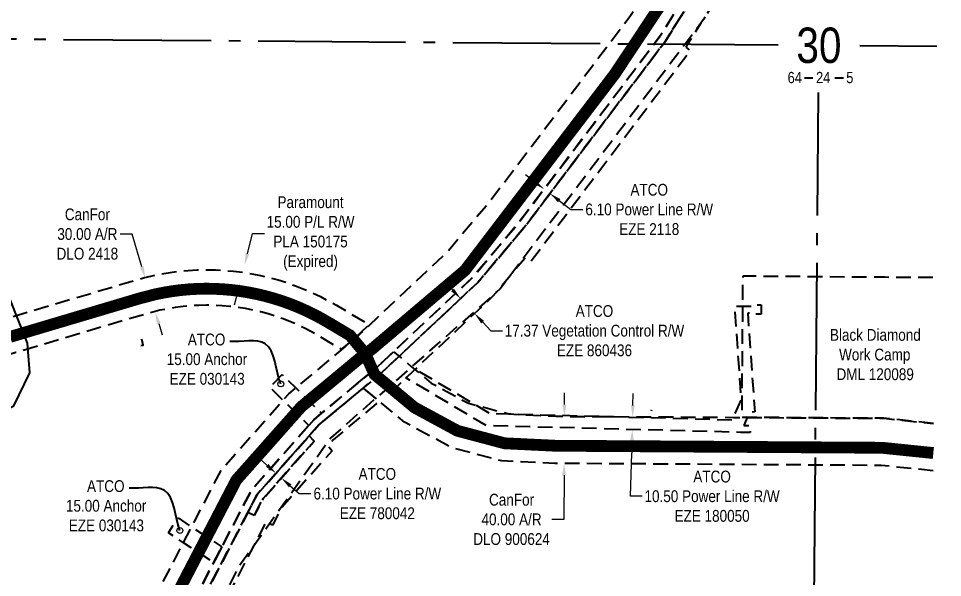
# Model space of a CAD drawing. Extents: x 454192 to 460119, y 6044068 to 6049303.
# Drawn here: x 459319 to 460103, y 6046333 to 6046807 of the extents above; entities that cross this region are included whole.
import ezdxf
from ezdxf.enums import TextEntityAlignment as Align

# ---------------------------------------------------------------- set-up
doc = ezdxf.new("R2010")
doc.units = 0
doc.header["$LTSCALE"] = 5
doc.header["$PDMODE"] = 34
doc.header["$PDSIZE"] = 0.03
for name, pattern in [('foc-ACCESSROAD', [3.75, 2.5, -1.25]), ('foc-FLOWLINE', [3.75, 2.5, -1.25]), ('foc-QUARTERLINE', [33, 25, -3, 2, -3])]:
    doc.linetypes.add(name, pattern=pattern)
doc.layers.get('Defpoints').update_dxf_attribs({"color": 9})
for name, color, linetype in [('10', 1, 'Continuous'), ('9', 3, 'Continuous'), ('AS-ROADS', 254, 'Continuous'), ('contour2_10', 7, 'Continuous'), ('F-AR', 190, 'foc-ACCESSROAD'), ('F-EZE', 190, 'foc-FLOWLINE'), ('F-WS', 190, 'foc-ACCESSROAD'), ('L-QSEC', 8, 'foc-QUARTERLINE'), ('L-SECLBL', 7, 'Continuous'), ('T-WATER', 160, 'Continuous')]:
    doc.layers.add(name, color=color, linetype=linetype)
for name, color, linetype, lineweight in [('F-AR-T', 190, 'Continuous', 9), ('F-EZE-T', 190, 'Continuous', 9), ('F-RW-T', 190, 'Continuous', 9), ('F-WS-T', 190, 'Continuous', 9)]:
    doc.layers.add(name, color=color, linetype=linetype, lineweight=lineweight)
doc.styles.add('80CG', font='ARIALN.TTF', dxfattribs={"height": 10})
doc.styles.add('80L', font='ARIALN.TTF', dxfattribs={"height": 10})
doc.styles.add('SIMPLEX', font='ARIALN.TTF')
doc.dimstyles.new('Compass 5 000', dxfattribs={"dimscale": 5, "dimtxt": 9, "dimasz": 2, "dimexe": 0.2, "dimexo": 0.0625, "dimgap": 0.5, "dimtad": 0, "dimtih": 1, "dimtoh": 1, "dimzin": 0, "dimdsep": 46, "dimtxsty": '80CG', "dimcen": 0.1, "dimse1": 1, "dimse2": 1, "dimclrd": 256, "dimclrt": 256, "dimaunit": 1, "dimadec": 4, "dimazin": 0, "dimtfac": 0.06, "dimtofl": 0, "dimtmove": 0, "dimatfit": 1, "dimfxl": 0.2, "dimtolj": 1, "dimtzin": 0, "dimlwd": -1, "dimarcsym": 0})

# ---------------------------------------------------------------- blocks, each defined once
blk = doc.blocks.new('L-SECLBL')
at = {"layer": '9', "color": 7}
for p, q in [((-5.08, -27.83), (-12.29, -27.83)), ((20.7, -27.83), (13.5, -27.83))]:
    blk.add_line(p, q, dxfattribs=at)
at = {"layer": '10', "color": 2, "style": 'SIMPLEX'}
blk.add_attdef('SEC', text='', height=30, dxfattribs=at).set_placement((0, 0), align=Align.MIDDLE)
at = {"layer": '10', "color": 5, "style": '80L'}
blk.add_attdef('TWP', text='', height=9.5, dxfattribs=at).set_placement((-14.43, -27.37), align=Align.MIDDLE_RIGHT)
blk.add_attdef('RGE', text='', height=9.5, dxfattribs=at).set_placement((3.62, -27.37), align=Align.MIDDLE_CENTER)
blk.add_attdef('MER', text='', height=9.5, dxfattribs=at).set_placement((23.17, -27.37), align=Align.MIDDLE_LEFT)
blk = doc.blocks.new('*D381')
at = {"layer": 'Defpoints', "color": 0, "transparency": 16777216}
for p in [(459510.21, 6046597.73), (459511.08, 6046597.51), (459506.47, 6046583.2)]:
    blk.add_point(p, dxfattribs=at)
at = {"layer": 'F-RW-T', "transparency": 16777216}
for p, q in [((459513.57, 6046607.19), (459518, 6046624.43)), ((459518, 6046624.43), (459528, 6046624.43)), ((459504.86, 6046573.29), (459502.37, 6046563.61))]:
    blk.add_line(p, q, dxfattribs=at)
for points in [[(459511.96, 6046607.61), (459515.19, 6046606.78), (459511.08, 6046597.51)], [(459503.24, 6046573.71), (459506.47, 6046572.88), (459507.35, 6046582.98)]]:
    blk.add_solid(points, dxfattribs=at)
at = {"layer": 'F-RW-T', "transparency": 16777216, "insert": (459567.09, 6046624.43), "char_height": 10, "attachment_point": 5, "style": '80CG'}
blk.add_mtext('\\A1;Paramount\\P15.00 P/L R/W\\PPLA 150175\\P(Expired)', dxfattribs=at)
blk = doc.blocks.new('*D388')
at = {"layer": 'Defpoints', "color": 0, "transparency": 16777216}
for p in [(459426.94, 6046586.44), (459329.69, 6046557.51), (459338.24, 6046528.74)]:
    blk.add_point(p, dxfattribs=at)
at = {"layer": 'F-AR-T', "transparency": 16777216}
for p, q in [((459415.81, 6046623.87), (459405.81, 6046623.87)), ((459424.09, 6046596.02), (459415.81, 6046623.87)), ((459438.35, 6046548.08), (459441.2, 6046538.5))]:
    blk.add_line(p, q, dxfattribs=at)
for points in [[(459425.69, 6046596.5), (459422.49, 6046595.55), (459426.94, 6046586.44)], [(459439.95, 6046548.56), (459436.75, 6046547.61), (459435.5, 6046557.67)]]:
    blk.add_solid(points, dxfattribs=at)
at = {"layer": 'F-AR-T', "transparency": 16777216, "insert": (459377.89, 6046623.87), "char_height": 10, "attachment_point": 5, "style": '80CG', "bg_fill": 3, "box_fill_scale": 1.1, "bg_fill_color": 256, "bg_fill_true_color": 13158600, "bg_fill_transparency": 0}
blk.add_mtext('\\A1;CanFor\\P30.00 A/R\\PDLO 2418', dxfattribs=at)
blk = doc.blocks.new('*D396')
at = {"layer": 'Defpoints', "color": 0, "transparency": 16777216}
for p in [(459766.4, 6046663.61), (459770, 6046658.26), (459771.26, 6046659.93)]:
    blk.add_point(p, dxfattribs=at)
at = {"layer": 'F-EZE-T', "transparency": 16777216}
for p, q in [((459757.17, 6046667.98), (459749.2, 6046674.02)), ((459777.97, 6046652.22), (459787.85, 6046644.73)), ((459787.85, 6046644.73), (459797.85, 6046644.73))]:
    blk.add_line(p, q, dxfattribs=at)
for points in [[(459758.17, 6046669.31), (459756.16, 6046666.65), (459765.14, 6046661.94)], [(459778.97, 6046653.55), (459776.96, 6046650.89), (459770, 6046658.26)]]:
    blk.add_solid(points, dxfattribs=at)
at = {"layer": 'F-EZE-T', "transparency": 16777216, "insert": (459854.21, 6046644.73), "char_height": 10, "attachment_point": 5, "style": '80CG'}
blk.add_mtext('\\A1;ATCO\\P6.10 Power Line R/W\\PEZE 2118', dxfattribs=at)
blk = doc.blocks.new('*D397')
at = {"layer": 'Defpoints', "color": 0, "transparency": 16777216}
for p in [(459694.11, 6046569.02), (459706, 6046556.34), (459706.18, 6046556.51)]:
    blk.add_point(p, dxfattribs=at)
at = {"layer": 'F-EZE-T', "transparency": 16777216}
for p, q in [((459687.45, 6046576.48), (459680.6, 6046583.77)), ((459713.02, 6046549.22), (459719.86, 6046541.92)), ((459719.86, 6046541.92), (459729.86, 6046541.92))]:
    blk.add_line(p, q, dxfattribs=at)
for points in [[(459688.66, 6046577.62), (459686.23, 6046575.34), (459694.29, 6046569.18)], [(459714.23, 6046550.36), (459711.8, 6046548.08), (459706.18, 6046556.51)]]:
    blk.add_solid(points, dxfattribs=at)
at = {"layer": 'F-EZE-T', "transparency": 16777216, "insert": (459807.79, 6046541.92), "char_height": 10, "attachment_point": 5, "style": '80CG'}
blk.add_mtext('\\A1;ATCO\\P17.37 Vegetation Control R/W\\PEZE 860436', dxfattribs=at)
blk = doc.blocks.new('*D398')
at = {"layer": 'Defpoints', "color": 0, "transparency": 16777216}
for p in [(459539.12, 6046422.56), (459542.38, 6046417.05), (459543.68, 6046418.52)]:
    blk.add_point(p, dxfattribs=at)
at = {"layer": 'F-AR-T', "transparency": 16777216}
for p, q in [((459530.34, 6046427.73), (459522.85, 6046434.36)), ((459549.86, 6046410.41), (459557.34, 6046403.78)), ((459557.34, 6046403.78), (459567.34, 6046403.78))]:
    blk.add_line(p, q, dxfattribs=at)
for points in [[(459531.44, 6046428.97), (459529.23, 6046426.48), (459537.82, 6046421.09)], [(459550.96, 6046411.66), (459548.75, 6046409.17), (459542.38, 6046417.05)]]:
    blk.add_solid(points, dxfattribs=at)
at = {"layer": 'F-AR-T', "transparency": 16777216, "insert": (459623.7, 6046403.78), "char_height": 10, "attachment_point": 5, "style": '80CG'}
blk.add_mtext('\\A1;ATCO\\P6.10 Power Line R/W\\PEZE 780042', dxfattribs=at)
blk = doc.blocks.new('*D399')
at = {"layer": 'Defpoints', "color": 0, "transparency": 16777216}
for p in [(459840.1, 6046468.68), (459839.82, 6046458.18), (459839.86, 6046458.18)]:
    blk.add_point(p, dxfattribs=at)
at = {"layer": 'F-AR-T', "transparency": 16777216}
for p, q in [((459840.4, 6046478.67), (459840.66, 6046488.67)), ((459839.6, 6046448.18), (459839.33, 6046438.19)), ((459838.37, 6046401.55), (459839.33, 6046438.19)), ((459848.37, 6046401.55), (459838.37, 6046401.55))]:
    blk.add_line(p, q, dxfattribs=at)
for points in [[(459838.73, 6046478.72), (459842.06, 6046478.63), (459840.13, 6046468.68)], [(459837.93, 6046448.23), (459841.26, 6046448.14), (459839.86, 6046458.18)]]:
    blk.add_solid(points, dxfattribs=at)
at = {"layer": 'F-AR-T', "transparency": 16777216, "insert": (459907.51, 6046401.55), "char_height": 10, "attachment_point": 5, "style": '80CG'}
blk.add_mtext('\\A1;ATCO\\P10.50 Power Line R/W\\PEZE 180050', dxfattribs=at)
blk = doc.blocks.new('*D403')
at = {"layer": 'Defpoints', "color": 0, "transparency": 16777216}
for p in [(459781.84, 6046469.36), (459781.59, 6046429.36), (459782.06, 6046429.36)]:
    blk.add_point(p, dxfattribs=at)
at = {"layer": 'F-AR-T', "transparency": 16777216}
for p, q in [((459782.37, 6046479.36), (459782.44, 6046489.36)), ((459782, 6046419.36), (459781.77, 6046381.9)), ((459781.77, 6046381.9), (459771.77, 6046381.9))]:
    blk.add_line(p, q, dxfattribs=at)
for points in [[(459780.71, 6046479.37), (459784.04, 6046479.35), (459782.31, 6046469.36)], [(459780.33, 6046419.37), (459783.67, 6046419.35), (459782.06, 6046429.36)]]:
    blk.add_solid(points, dxfattribs=at)
at = {"layer": 'F-AR-T', "transparency": 16777216, "insert": (459737.5, 6046381.9), "char_height": 10, "attachment_point": 5, "style": '80CG'}
blk.add_mtext('\\A1;CanFor\\P40.00 A/R\\PDLO 900624', dxfattribs=at)

msp = doc.modelspace()

# ---------------------------------------------------------------- linework, layer by layer
at = {"layer": 'AS-ROADS', "const_width": 10, "flags": 128}
for points in [[(459400.029, 6046215.012), (459472.876, 6046355.119), (459479.838, 6046368.509), (459504.202, 6046415.37), (459555.219, 6046472.901), (459559.223, 6046477.416), (459564.376, 6046481.696), (459602.578, 6046513.429), (459606.21, 6046516.447), (459611.898, 6046521.172), (459618.432, 6046525.785), (459697.985, 6046593.086), (459824.855, 6046759.407), (459886.549, 6046852.168)], [(459613.447, 6046522.458), (459600.486, 6046538.061), (459580.933, 6046549.658), (459574.816, 6046553.139), (459568.459, 6046556.461), (459561.988, 6046559.552), (459555.411, 6046562.409), (459548.734, 6046565.031), (459541.968, 6046567.41), (459535.122, 6046569.545), (459528.202, 6046571.434), (459521.221, 6046573.073), (459514.184, 6046574.462), (459507.102, 6046575.597), (459499.985, 6046576.478), (459492.84, 6046577.103), (459485.678, 6046577.472), (459478.506, 6046577.584), (459471.335, 6046577.438), (459464.175, 6046577.036), (459457.034, 6046576.378), (459449.92, 6046575.464), (459442.843, 6046574.296), (459435.682, 6046572.848), (459422.187, 6046569.356), (459312.514, 6046536.739)], [(460095.072, 6046438.211), (460051.622, 6046442.684), (459995.073, 6046443.036), (459774.585, 6046444.407), (459731.61, 6046446.474), (459691.685, 6046457.06), (459655.26, 6046476.795), (459634.992, 6046493.642), (459631.956, 6046496.165), (459621.351, 6046504.878), (459613.447, 6046522.458)]]:
    msp.add_lwpolyline(points, dxfattribs=at)
at = {"layer": 'contour2_10'}
msp.add_line((459856.209, 6046474.889), (459855.77, 6046473.969), dxfattribs=at)
at = {"layer": 'F-AR', "flags": 128}
for points in [[(459345.206, 6045885.734), (459344.931, 6045886.612), (459344.427, 6045888.246), (459343.931, 6045889.877), (459343.687, 6045890.693), (459343.473, 6045891.533), (459343.051, 6045893.211), (459342.638, 6045894.888), (459342.233, 6045896.564), (459341.835, 6045898.24), (459341.445, 6045899.913), (459341.062, 6045901.587), (459340.689, 6045903.257), (459340.322, 6045904.928), (459339.964, 6045906.596), (459339.677, 6045908.3), (459339.398, 6045910.003), (459339.126, 6045911.706), (459338.861, 6045913.407), (459338.605, 6045915.108), (459338.356, 6045916.808), (459338.114, 6045918.507), (459337.88, 6045920.204), (459337.654, 6045921.9), (459337.544, 6045922.748), (459337.469, 6045923.606), (459337.325, 6045925.323), (459337.189, 6045927.04), (459337.059, 6045928.757), (459336.938, 6045930.473), (459336.824, 6045932.188), (459336.717, 6045933.904), (459336.617, 6045935.617), (459336.526, 6045937.33), (459336.441, 6045939.043), (459335.752, 6045964.614), (459334.938, 6045994.796), (459332.963, 6046068.081), (459332.96, 6046069.426), (459332.963, 6046070.772), (459332.972, 6046072.119), (459332.986, 6046073.464), (459333.006, 6046074.811), (459333.032, 6046076.157), (459333.064, 6046077.504), (459333.101, 6046078.85), (459333.145, 6046080.196), (459333.193, 6046081.541), (459333.223, 6046082.265), (459333.276, 6046082.882), (459333.397, 6046084.218), (459333.523, 6046085.554), (459333.656, 6046086.892), (459333.794, 6046088.23), (459333.939, 6046089.568), (459334.089, 6046090.908), (459334.245, 6046092.247), (459334.407, 6046093.586), (459334.574, 6046094.926), (459334.753, 6046096.317), (459334.98, 6046097.583), (459335.223, 6046098.899), (459335.472, 6046100.217), (459335.727, 6046101.535), (459335.988, 6046102.855), (459336.255, 6046104.175), (459336.529, 6046105.496), (459336.808, 6046106.817), (459337.093, 6046108.139), (459337.385, 6046109.463), (459337.625, 6046110.534), (459339.95, 6046118.311), (459341.615, 6046123.869), (459343.592, 6046129.238), (459345.07, 6046132.539), (459349.971, 6046143.49), (459386.343, 6046221.746), (459459.347, 6046362.154), (459466.309, 6046375.543), (459491.542, 6046424.077), (459543.81, 6046483.018), (459548.585, 6046488.403), (459554.631, 6046493.426), (459592.834, 6046525.159), (459596.465, 6046528.176), (459602.154, 6046532.901), (459604.106, 6046534.522), (459609.566, 6046539.663), (459616.392, 6046546.087), (459682.21, 6046608.039), (459719.407, 6046652.091), (459820.398, 6046785.369), (459837.824, 6046808.372), (459876.053, 6046869.154), (460001.043, 6047124.561), (460102.858, 6047332.61)], [(460102.243, 6047261.971), (460000.429, 6047053.921), (459902.734, 6046854.29), (459862.934, 6046791.011), (459858.437, 6046785.072), (459743.229, 6046633.031), (459704.371, 6046587.012), (459638.079, 6046524.743), (459637.428, 6046524.133), (459622.352, 6046510.031), (459607.777, 6046498.001), (459607.029, 6046497.379), (459576.471, 6046471.933), (459569.861, 6046466.428), (459565.576, 6046461.596), (459516.862, 6046406.663), (459491.887, 6046358.626), (459484.925, 6046345.236), (459413.936, 6046208.702), (459377.141, 6046129.676), (459375.82, 6046126.837), (459375.269, 6046125.596), (459372, 6046118.189), (459369.738, 6046111.396), (459368.024, 6046106.248), (459365.256, 6046093.972), (459363.72, 6046081.481), (459363.432, 6046068.9), (459365.437, 6045994.555), (459366.251, 6045964.372), (459366.911, 6045939.86), (459367.847, 6045926.032), (459369.901, 6045912.325), (459372.052, 6045903.132), (459373.059, 6045898.83), (459376.303, 6045888.74), (459377.301, 6045885.635), (459377.378, 6045885.427)], [(460094.94, 6046423.145), (460050.806, 6046427.689), (459994.98, 6046428.036), (459774.178, 6046429.409), (459729.302, 6046431.568), (459686.112, 6046443.02), (459646.811, 6046464.312), (459625.404, 6046482.106), (459622.402, 6046484.602), (459611.721, 6046493.376), (459607.029, 6046497.379), (459607.778, 6046497.999), (459622.352, 6046510.031), (459637.428, 6046524.133), (459642.124, 6046520.222), (459652.8, 6046511.348), (459655.578, 6046509.039), (459669.34, 6046497.6), (459700.974, 6046480.462), (459707.637, 6046478.695), (459735.458, 6046471.344), (459775.264, 6046469.403), (459823.976, 6046469.099), (459925.763, 6046468.466), (459932.843, 6046468.423), (459937.155, 6046468.396), (459943.349, 6046468.358), (459995.328, 6046468.035), (460052.984, 6046467.677), (460095.29, 6046463.321)]]:
    msp.add_lwpolyline(points, dxfattribs=at)
msp.add_lwpolyline([(455057.583, 6046496.46), (455078.512, 6046492.672), (455080.967, 6046503.266), (455102.924, 6046499.32), (455109.907, 6046498.065), (455139.859, 6046493.939), (455169.955, 6046491.042), (455230.376, 6046488.952), (455372.336, 6046489.701), (455707.718, 6046487.694), (455851.104, 6046486.193), (455908.34, 6046487.588), (455938.524, 6046488.323), (455951.443, 6046488.639), (456125.371, 6046488.184), (456150.492, 6046488.015), (456150.301, 6046483.504), (456150.068, 6046477.976), (456170.096, 6046477.941), (456170.33, 6046483.505), (456170.506, 6046487.88), (456233.7, 6046487.454), (456419.27, 6046486.68), (456733.984, 6046487.15), (456753.814, 6046487.179), (457059.12, 6046484.66), (457322.686, 6046484.223), (457533.095, 6046482.943), (457533.084, 6046479.753), (457533.069, 6046475.553), (457539.411, 6046475.542), (457553.09, 6046475.519), (457553.105, 6046479.722), (457553.116, 6046482.886), (457569.656, 6046482.981), (457630.541, 6046483.336), (457968.767, 6046480.728), (458122.668, 6046481.721), (458261.187, 6046481.391), (458364.9, 6046480.977), (458417.621, 6046480.768), (458432.622, 6046480.708), (458501.101, 6046480.098), (458857.451, 6046480.27), (459061.716, 6046484.07), (459069.331, 6046484.36), (459076.929, 6046484.948), (459084.498, 6046485.832), (459092.027, 6046487.011), (459099.504, 6046488.483), (459114.258, 6046492.297), (459170.469, 6046509.195), (459190.345, 6046515.17), (459190.52, 6046511.112), (459190.755, 6046505.672), (459200.639, 6046508.504), (459210.524, 6046511.335), (459210.271, 6046517.2), (459210.102, 6046521.109), (459230.84, 6046527.344), (459308.446, 6046552.099), (459418.004, 6046584.682), (459425.432, 6046586.747), (459432.93, 6046588.544), (459440.487, 6046590.072), (459448.094, 6046591.328), (459455.742, 6046592.31), (459463.419, 6046593.018), (459471.117, 6046593.45), (459478.826, 6046593.606), (459486.535, 6046593.487), (459494.235, 6046593.09), (459501.916, 6046592.418), (459509.568, 6046591.471), (459517.181, 6046590.251), (459524.746, 6046588.758), (459532.251, 6046586.996), (459539.69, 6046584.965), (459547.05, 6046582.669), (459554.323, 6046580.111), (459561.501, 6046577.294), (459568.572, 6046574.222), (459575.529, 6046570.898), (459589.064, 6046563.514), (459616.747, 6046547.095), (459609.921, 6046540.671), (459604.461, 6046535.531), (459602.509, 6046533.91), (459596.82, 6046529.184), (459593.189, 6046526.167), (459573.752, 6046537.696), (459567.986, 6046540.977), (459562.106, 6046544.05), (459556.119, 6046546.909), (459550.035, 6046549.553), (459543.859, 6046551.978), (459537.6, 6046554.178), (459531.267, 6046556.154), (459524.867, 6046557.901), (459518.408, 6046559.417), (459511.899, 6046560.702), (459505.348, 6046561.752), (459498.764, 6046562.567), (459492.155, 6046563.145), (459485.53, 6046563.486), (459478.896, 6046563.59), (459472.263, 6046563.455), (459465.639, 6046563.083), (459459.033, 6046562.474), (459452.453, 6046561.629), (459445.907, 6046560.548), (459439.404, 6046559.234), (459426.56, 6046555.91), (459317.287, 6046523.412), (459239.722, 6046498.67), (459200.447, 6046486.863), (459170.189, 6046477.767), (459122.9, 6046463.551), (459114.431, 6046461.184), (459105.876, 6046459.15), (459097.249, 6046457.452), (459088.562, 6046456.091), (459079.828, 6046455.072), (459062.274, 6046454.058), (458857.738, 6046450.253), (458501.027, 6046450.08), (458432.571, 6046450.691), (458364.628, 6046450.961), (458261.071, 6046451.374), (458122.729, 6046451.704), (457968.748, 6046450.71), (457630.382, 6046453.319), (457569.383, 6046453.495), (457548.092, 6046453.556), (457547.701, 6046465.76), (457527.7, 6046465.802), (457528.091, 6046453.612), (457322.618, 6046454.205), (457058.972, 6046454.643), (456753.713, 6046457.161), (456733.7, 6046457.132), (456419.18, 6046456.664), (456133.712, 6046458.8), (455951.823, 6046458.621), (455938.234, 6046458.29), (455908.05, 6046457.554), (455851.312, 6046456.171), (455707.471, 6046457.678), (455372.339, 6046459.683), (455230.562, 6046458.806), (455202.506, 6046459.147), (455174.481, 6046460.516), (455146.524, 6046462.911), (455118.675, 6046466.328), (455102.624, 6046468.899), (455090.969, 6046470.765), (455036.138, 6046482.668), (454789.464, 6046545.766), (454624.586, 6046577.431), (454454.333, 6046604.933), (454298.714, 6046631.019), (454298.914, 6046650.914), (454299.02, 6046661.404), (454459.207, 6046634.552), (454629.812, 6046606.993), (454754.109, 6046583.141), (454754.738, 6046583.001), (454796.02, 6046575.073), (454862.966, 6046557.916), (454867.299, 6046556.749), (454864.768, 6046548.146), (454864.501, 6046547.368), (454863.901, 6046545.279), (454999.5, 6046511.08), (455038.312, 6046501.31), (455057.583, 6046496.46)], close=True, dxfattribs=at)
at = {"layer": 'F-EZE', "flags": 128}
for points in [[(459377.378, 6045885.427), (459377.301, 6045885.635), (459373.059, 6045898.83), (459369.901, 6045912.325), (459367.847, 6045926.032), (459366.911, 6045939.86), (459366.25, 6045964.371), (459365.437, 6045994.554), (459363.432, 6046068.9), (459363.72, 6046081.481), (459365.256, 6046093.972), (459368.024, 6046106.248), (459369.738, 6046111.396), (459372, 6046118.189), (459375.278, 6046125.589), (459375.832, 6046126.821), (459377.141, 6046129.676), (459413.936, 6046208.702), (459484.924, 6046345.236), (459491.886, 6046358.626), (459516.862, 6046406.663), (459565.576, 6046461.596), (459569.861, 6046466.428), (459576.471, 6046471.932), (459607.777, 6046498.001), (459622.352, 6046510.031), (459638.076, 6046524.752), (459704.371, 6046587.012), (459743.229, 6046633.031), (459858.437, 6046785.072), (459862.934, 6046791.011), (459902.734, 6046854.29), (460000.429, 6047053.921), (460102.243, 6047261.971)], [(460102.12, 6047247.846), (460000.305, 6047039.794), (459908.07, 6046851.318), (459867.955, 6046787.538), (459866.045, 6046785.012), (459747.993, 6046629.219), (459708.804, 6046582.807), (459642.704, 6046520.766), (459626.384, 6046505.451), (459624.235, 6046503.66), (459612.482, 6046493.962), (459611.681, 6046493.312), (459574.119, 6046462.036), (459565.969, 6046452.842), (459521.928, 6046403.177), (459513.974, 6046387.88), (459419.419, 6046205.969), (459382.67, 6046127.1), (459381.528, 6046124.759), (459381.153, 6046123.968), (459380.632, 6046122.84), (459378.935, 6046119.056), (459377.398, 6046115.216), (459375.935, 6046111.169), (459374.636, 6046107.114), (459372.452, 6046098.819), (459371.27, 6046092.873), (459370.341, 6046086.527), (459369.832, 6046081.264), (459369.787, 6046080.632), (459369.639, 6046077.878), (459369.594, 6046076.89), (459369.569, 6046076.226), (459369.509, 6046074.118), (459369.529, 6046069.064), (459371.539, 6045994.506), (459372.353, 6045964.323), (459373.008, 6045940.025), (459373.286, 6045933.912), (459373.783, 6045928.161), (459373.91, 6045926.69), (459374.09, 6045925.325), (459374.851, 6045919.626), (459375.85, 6045913.716), (459376.064, 6045912.679), (459377.686, 6045905.274), (459379.01, 6045900.214), (459380.722, 6045894.457), (459382.075, 6045890.504), (459383.029, 6045887.737), (459383.899, 6045885.365)], [(459383.9, 6045885.365), (459383.03, 6045887.738), (459382.577, 6045889.023), (459382.048, 6045890.538), (459381.638, 6045891.748), (459380.722, 6045894.457), (459379.892, 6045897.221), (459379.028, 6045900.149), (459378.338, 6045902.75), (459377.71, 6045905.192), (459376.999, 6045908.345), (459376.389, 6045911.152), (459376.064, 6045912.679), (459375.845, 6045913.774), (459375.323, 6045916.796), (459374.851, 6045919.626), (459374.463, 6045922.48), (459374.089, 6045925.325), (459373.921, 6045926.694), (459373.782, 6045928.168), (459373.531, 6045931.047), (459373.286, 6045933.912), (459373.008, 6045940.025), (459372.353, 6045964.323), (459371.539, 6045994.506), (459369.529, 6046069.064), (459369.511, 6046071.827), (459369.509, 6046074.118), (459369.567, 6046076.226), (459369.591, 6046076.89), (459369.632, 6046077.879), (459369.77, 6046080.369), (459369.83, 6046081.243), (459369.911, 6046082.143), (459370.132, 6046084.45), (459370.341, 6046086.527), (459370.617, 6046088.477), (459370.901, 6046090.437), (459371.264, 6046092.842), (459371.654, 6046094.857), (459372.069, 6046096.935), (459372.452, 6046098.819), (459374.636, 6046107.114), (459375.382, 6046109.451), (459375.935, 6046111.169), (459376.658, 6046113.179), (459377.398, 6046115.216), (459378.151, 6046117.106), (459378.935, 6046119.056), (459379.789, 6046120.981), (459380.624, 6046122.85), (459381.15, 6046123.973), (459381.525, 6046124.763), (459382.67, 6046127.1), (459419.425, 6046205.94), (459513.974, 6046387.88), (459521.928, 6046403.177), (459565.969, 6046452.842), (459574.119, 6046462.036), (459611.701, 6046493.328), (459612.478, 6046493.966), (459624.238, 6046503.646), (459626.384, 6046505.451), (459642.124, 6046520.222), (459642.704, 6046520.767), (459708.804, 6046582.807), (459747.993, 6046629.219), (459866.045, 6046785.012), (459867.955, 6046787.538), (459908.07, 6046851.318), (460000.305, 6047039.794), (460102.12, 6047247.846)], [(460101.769, 6047207.586), (459999.955, 6046999.538), (459923.275, 6046842.846), (459901.991, 6046809.007), (459898.103, 6046802.824), (459886.801, 6046784.851), (459885.189, 6046782.291), (459889.114, 6046779.322), (459852.9, 6046731.445), (459753.311, 6046599.781), (459748.778, 6046603.21), (459735.147, 6046587.066), (459724.433, 6046574.376), (459721.434, 6046570.823), (459660.69, 6046513.835), (459655.578, 6046509.039), (459653.022, 6046506.641), (459637.606, 6046492.178), (459634.265, 6046495.041), (459624.239, 6046503.645), (459626.384, 6046505.451), (459642.124, 6046520.222), (459642.704, 6046520.767), (459708.804, 6046582.807), (459747.993, 6046629.219), (459866.045, 6046785.012), (459867.955, 6046787.538), (459908.07, 6046851.318), (460000.305, 6047039.794), (460102.12, 6047247.846)], [(460101.798, 6047210.909), (460000.013, 6047006.176), (459901.991, 6046809.007), (459900.487, 6046805.982), (459898.103, 6046802.824), (459884.544, 6046784.869), (459735.147, 6046587.066), (459727.802, 6046577.34), (459724.433, 6046574.376), (459652.8, 6046511.348), (459634.266, 6046495.04), (459622.402, 6046484.602), (459584.365, 6046451.136), (459532.406, 6046378.327), (459518.361, 6046358.647), (459505.407, 6046340.496), (459392.583, 6046114.898), (459393.19, 6046107.767), (459402.854, 6045994.259), (459405.425, 6045964.062), (459409.566, 6045915.424), (459410.874, 6045900.068), (459412.148, 6045885.096)], [(459383.899, 6045885.365), (459383.029, 6045887.737), (459382.583, 6045889.029), (459382.07, 6045890.515), (459381.646, 6045891.756), (459380.722, 6045894.457), (459379.897, 6045897.225), (459378.986, 6045900.296), (459378.343, 6045902.755), (459377.667, 6045905.376), (459377.008, 6045908.351), (459376.395, 6045911.157), (459376.064, 6045912.679), (459375.864, 6045913.646), (459375.327, 6045916.798), (459374.851, 6045919.626), (459374.469, 6045922.482), (459374.091, 6045925.325), (459373.915, 6045926.692), (459373.783, 6045928.161), (459373.533, 6045931.048), (459373.286, 6045933.912), (459373.008, 6045940.025), (459372.353, 6045964.323), (459371.538, 6045994.506), (459369.528, 6046069.064), (459369.517, 6046071.827), (459369.509, 6046074.118), (459369.572, 6046076.226), (459369.593, 6046076.89), (459369.631, 6046077.879), (459369.777, 6046080.474), (459369.825, 6046081.202), (459369.915, 6046082.142), (459370.138, 6046084.448), (459370.341, 6046086.527), (459370.624, 6046088.474), (459370.91, 6046090.434), (459371.276, 6046092.918), (459371.66, 6046094.854), (459372.074, 6046096.932), (459372.452, 6046098.819), (459374.636, 6046107.114), (459375.383, 6046109.45), (459375.935, 6046111.169), (459376.66, 6046113.177), (459377.398, 6046115.216), (459378.153, 6046117.104), (459378.935, 6046119.056), (459379.79, 6046120.979), (459380.624, 6046122.851), (459381.152, 6046123.97), (459381.53, 6046124.756), (459382.67, 6046127.1), (459419.421, 6046205.96), (459513.974, 6046387.88), (459519.41, 6046385.118), (459526.99, 6046399.698), (459570.034, 6046448.236), (459565.969, 6046452.842), (459574.119, 6046462.036), (459611.722, 6046493.344), (459622.402, 6046484.602), (459625.404, 6046482.106), (459622.772, 6046479.933), (459586.25, 6046449.521), (459581.728, 6046444.423), (459585.44, 6046440.227), (459542.396, 6046391.688), (459534.815, 6046377.107), (459532.405, 6046378.328), (459529.388, 6046379.856), (459518.361, 6046358.647), (459497.938, 6046319.369), (459503.885, 6046316.335), (459458.426, 6046227.207), (459451.782, 6046230.596), (459435.004, 6046198.326), (459398.065, 6046119.032), (459393.19, 6046107.767), (459392.978, 6046107.276), (459389.388, 6046094.98), (459387.352, 6046082.333), (459386.9, 6046069.531), (459388.928, 6045994.369), (459389.742, 6045964.186), (459390.382, 6045940.493), (459391.189, 6045928.566), (459392.961, 6045916.744), (459394.391, 6045910.473), (459395.685, 6045905.104), (459398.566, 6045896.058), (459399.344, 6045893.723), (459402.476, 6045885.188)]]:
    msp.add_lwpolyline(points, dxfattribs=at)
for points in [[(459949.013, 6046563.837), (459949.008, 6046555.836), (459941.008, 6046555.841), (459941.009, 6046556.718), (459937.674, 6046556.72), (459943.668, 6046473.118), (459939.037, 6046472.786), (459937.156, 6046468.396), (459934.29, 6046461.705), (459939.902, 6046461.558), (459939.745, 6046455.56), (459931.747, 6046455.77), (459716.161, 6046461.424), (459647.972, 6046501.903), (459653.022, 6046506.641), (459655.578, 6046509.039), (459655.944, 6046509.382), (459707.637, 6046478.695), (459719.17, 6046471.849), (459735.458, 6046471.37), (459823.976, 6046469.099), (459924.901, 6046466.453), (459925.763, 6046468.466), (459932.369, 6046483.887), (459926.716, 6046562.727), (459933.556, 6046562.722), (459941.012, 6046562.718), (459941.013, 6046563.841), (459949.013, 6046563.837)], [(459569.861, 6046466.428), (459565.576, 6046461.596), (459548.218, 6046478.679), (459543.81, 6046483.018), (459532.564, 6046494.086), (459543.092, 6046504.783), (459554.631, 6046493.426), (459558.745, 6046489.377), (459576.471, 6046471.932), (459569.861, 6046466.428)], [(459519.41, 6046385.118), (459513.975, 6046387.878), (459521.929, 6046403.173), (459565.97, 6046452.839), (459570.034, 6046448.236), (459526.99, 6046399.698), (459519.41, 6046385.118)], [(459491.886, 6046358.626), (459484.924, 6046345.236), (459465.968, 6046357.774), (459459.346, 6046362.154), (459446.541, 6046370.625), (459454.82, 6046383.143), (459466.309, 6046375.543), (459474.248, 6046370.291), (459491.886, 6046358.626)]]:
    msp.add_lwpolyline(points, close=True, dxfattribs=at)
at = {"layer": 'F-WS', "flags": 128}
msp.add_lwpolyline([(460095.29, 6046463.321), (460052.984, 6046467.677), (459995.328, 6046468.035), (459943.349, 6046468.358), (459932.843, 6046468.423), (459932.896, 6046475.357), (459933.612, 6046570.204), (459933.75, 6046588.467), (459996.372, 6046587.959), (460053.803, 6046587.494), (460096.37, 6046587.326)], dxfattribs=at)
at = {"layer": 'L-QSEC'}
msp.add_line((459991.075, 6045979.586), (459997.73, 6046743.986), dxfattribs=at)
at = {"layer": 'L-QSEC', "flags": 128}
for points in [[(459192.737, 6046790.313), (459963.478, 6046784.256)], [(460032.758, 6046783.712), (460098.075, 6046783.199)]]:
    msp.add_lwpolyline(points, dxfattribs=at)
at = {"layer": 'T-WATER', "flags": 128}
for points in [[(459259.566, 6046256.71), (459260.009, 6046276.991), (459249.615, 6046308.622), (459247.146, 6046327.267), (459244.589, 6046366.466), (459246.933, 6046383.765), (459253.252, 6046398.239), (459276.96, 6046435.079), (459280.612, 6046451.355), (459287.165, 6046464.636), (459315.531, 6046478.302), (459329.062, 6046506.146), (459327.131, 6046531.347), (459312.531, 6046568.401), (459303.741, 6046580.567), (459298.759, 6046596.333), (459291.062, 6046756.914), (459283.699, 6046769.445), (459272.112, 6046776.978), (459249.502, 6046795.553), (459222.405, 6046829.557), (459210.747, 6046838.647), (459196.011, 6046844.052), (459190.056, 6046860.75)], [(459423.139, 6046529.334), (459425.142, 6046529.736), (459424.209, 6046534.762)]]:
    msp.add_lwpolyline(points, dxfattribs=at)

# ---------------------------------------------------------------- block references
at = {"layer": 'L-SECLBL', "color": 3}
msp.add_blockref('L-SECLBL', (459998.078, 6046783.984), dxfattribs=at).add_auto_attribs({'SEC': '30', 'TWP': '64', 'RGE': '24', 'MER': '5'})

# ---------------------------------------------------------------- texts
at = {"layer": 'F-AR-T', "char_height": 10, "attachment_point": 1, "style": '80L'}
for insert in [(459442.497, 6046539.509), (459357.044, 6046415.183)]:
    msp.add_mtext_dynamic_manual_height_columns('\\A1;\\pi20.56;ATCO\\P\\pi2.6845;15.00 Anchor\\P\\pi5.1061;EZE 030143', width=72.44949, gutter_width=50, heights=[0], dxfattribs=dict(at, insert=insert))
at = {"layer": 'F-WS-T', "insert": (460006.901, 6046543.398), "char_height": 10, "attachment_point": 1, "style": '80L'}
msp.add_mtext_dynamic_manual_height_columns('\\pi0.5058;Black Diamond\\P\\pi8.265;Work Camp\\P\\pi6.0754;DML 120089', width=76.3663, gutter_width=50, heights=[0], dxfattribs=at)

# ---------------------------------------------------------------- dimensions: what is measured, and where the dimension line sits
at = {"layer": 'F-AR-T'}
dim = msp.add_linear_dim(base=(459782.063, 6046429.36), p1=(459781.842, 6046469.362), p2=(459781.593, 6046429.363), angle=269.64379, text='CanFor\\P40.00 A/R\\PDLO 900624', dimstyle='Compass 5 000', dxfattribs=at)
dim.commit()
dim.dimension.update_dxf_attribs({"geometry": '*D403', "text_midpoint": (459737.497, 6046381.899), "dimtype": 161})
dim = msp.add_linear_dim(base=(459839.859, 6046458.18), p1=(459840.095, 6046468.676), p2=(459839.82, 6046458.181), angle=268.497571, text='ATCO\\P10.50 Power Line R/W\\PEZE 180050', dimstyle='Compass 5 000', override={"dimtmove": 1}, dxfattribs=at)
dim.commit()
dim.dimension.update_dxf_attribs({"geometry": '*D399', "text_midpoint": (459864.391, 6046401.554), "dimtype": 161})
dim = msp.add_aligned_dim(p1=(459539.123, 6046422.563), p2=(459543.682, 6046418.52), distance=-1.968, text='ATCO\\P6.10 Power Line R/W\\PEZE 780042', dimstyle='Compass 5 000', dxfattribs=at)
dim.commit()
dim.dimension.update_dxf_attribs({"geometry": '*D398', "text_midpoint": (459623.704, 6046403.778)})
at = {"layer": 'F-EZE-T'}
dim = msp.add_linear_dim(base=(459769.998, 6046658.259), p1=(459766.402, 6046663.613), p2=(459771.263, 6046659.929), angle=322.84708, text='ATCO\\P6.10 Power Line R/W\\PEZE 2118', dimstyle='Compass 5 000', dxfattribs=at)
dim.commit()
dim.dimension.update_dxf_attribs({"geometry": '*D396', "text_midpoint": (459854.21, 6046644.735), "dimtype": 161})
dim = msp.add_aligned_dim(p1=(459694.111, 6046569.017), p2=(459706, 6046556.344), distance=0.243, text='ATCO\\P17.37 Vegetation Control R/W\\PEZE 860436', dimstyle='Compass 5 000', dxfattribs=at)
dim.commit()
dim.dimension.update_dxf_attribs({"geometry": '*D397', "text_midpoint": (459807.795, 6046541.924)})
at = {"layer": 'F-RW-T'}
dim = msp.add_linear_dim(base=(459511.082, 6046597.505), p1=(459506.47, 6046583.203), p2=(459510.205, 6046597.731), angle=75.582451, text='Paramount\\P15.00 P/L R/W\\PPLA 150175\\P(Expired)', dimstyle='Compass 5 000', dxfattribs=at)
dim.commit()
dim.dimension.update_dxf_attribs({"geometry": '*D381', "text_midpoint": (459567.089, 6046624.425), "dimtype": 161})

# ---------------------------------------------------------------- leaders
at = {"layer": 'F-AR-T', "path_type": 1}
for points in [[(459541.81, 6046496.806), (459528.644, 6046530.833), (459498.71, 6046532.829)], [(459456.357, 6046372.48), (459443.192, 6046406.506), (459413.257, 6046408.502)]]:
    msp.add_leader(points, dimstyle='Compass 5 000', override={"dimasz": 1, "dimgap": 0.5, "dimtad": 0, "dimldrblk": 'DotBlank'}, dxfattribs=at)

# ---------------------------------------------------------------- next in the draw order: dimensions: what is measured, and where the dimension line sits
at = {"layer": 'F-AR-T'}
dim = msp.add_linear_dim(base=(459426.943, 6046586.438), p1=(459338.244, 6046528.741), p2=(459329.687, 6046557.513), angle=106.562826, text='CanFor\\P30.00 A/R\\PDLO 2418', dimstyle='Compass 5 000', override={"dimtfill": 1}, dxfattribs=at)
dim.commit()
dim.dimension.update_dxf_attribs({"geometry": '*D388', "text_midpoint": (459377.887, 6046623.871), "dimtype": 161})

doc.saveas('drawing.dxf')
